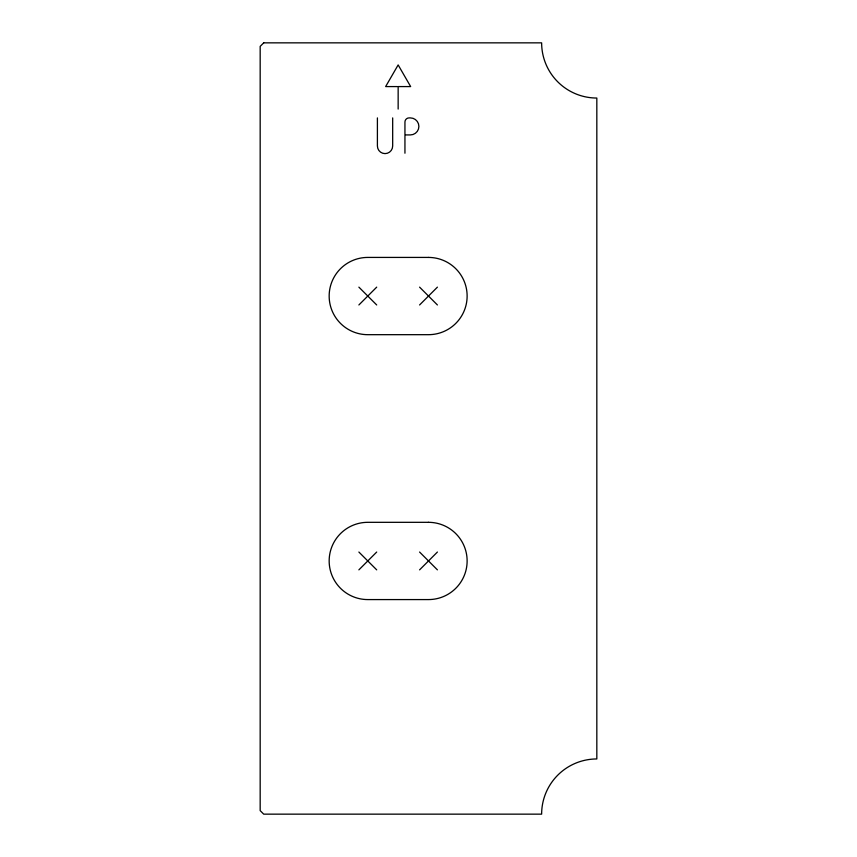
<?xml version="1.0" encoding="UTF-8"?>
<svg xmlns="http://www.w3.org/2000/svg" width="857" height="857" viewBox="0 0 857 857"><rect width="100%" height="100%" fill="white"/><g stroke="black" fill="none" stroke-linecap="round" stroke-linejoin="round"><path stroke-width="1.29" d="M358.879 304.963L376.705 287.138M419.587 304.963L437.413 287.138M358.879 569.862L376.705 552.037M419.587 569.862L437.413 552.037M397.262 86.578L385.639 86.578L398.151 64.928L410.653 86.578L398.151 86.578L398.151 109.075M405.822 134.924L410.374 134.924A8.516 8.516 0 0 0 418.891 126.418A8.516 8.516 0 0 0 410.374 117.902L409.078 117.902A4.135 4.135 0 0 0 404.943 122.048L404.943 153.221M419.587 287.138L437.413 304.963M358.879 287.138L376.705 304.963M419.587 552.037L437.413 569.862M358.879 552.037L376.705 569.862M392.677 117.902L392.677 145.969A7.638 7.638 0 0 1 385.039 153.607A7.638 7.638 0 0 1 377.401 145.969L377.401 117.902M263.71 42.85L260.174 46.385L260.174 810.615L263.71 814.15L541.635 814.15A55.191 55.191 0 0 1 596.826 758.959L596.826 98.041A55.191 55.191 0 0 1 541.635 42.85L263.71 42.85M428.5 257.421L367.792 257.421A38.629 38.629 0 0 0 329.163 296.051A38.629 38.629 0 0 0 367.792 334.68L428.5 334.68A38.629 38.629 0 0 0 467.129 296.051A38.629 38.629 0 0 0 428.5 257.421M428.5 522.32L367.792 522.32A38.629 38.629 0 0 0 329.163 560.949A38.629 38.629 0 0 0 367.792 599.579L428.5 599.579A38.629 38.629 0 0 0 467.129 560.949A38.629 38.629 0 0 0 428.5 522.32"/></g></svg>
